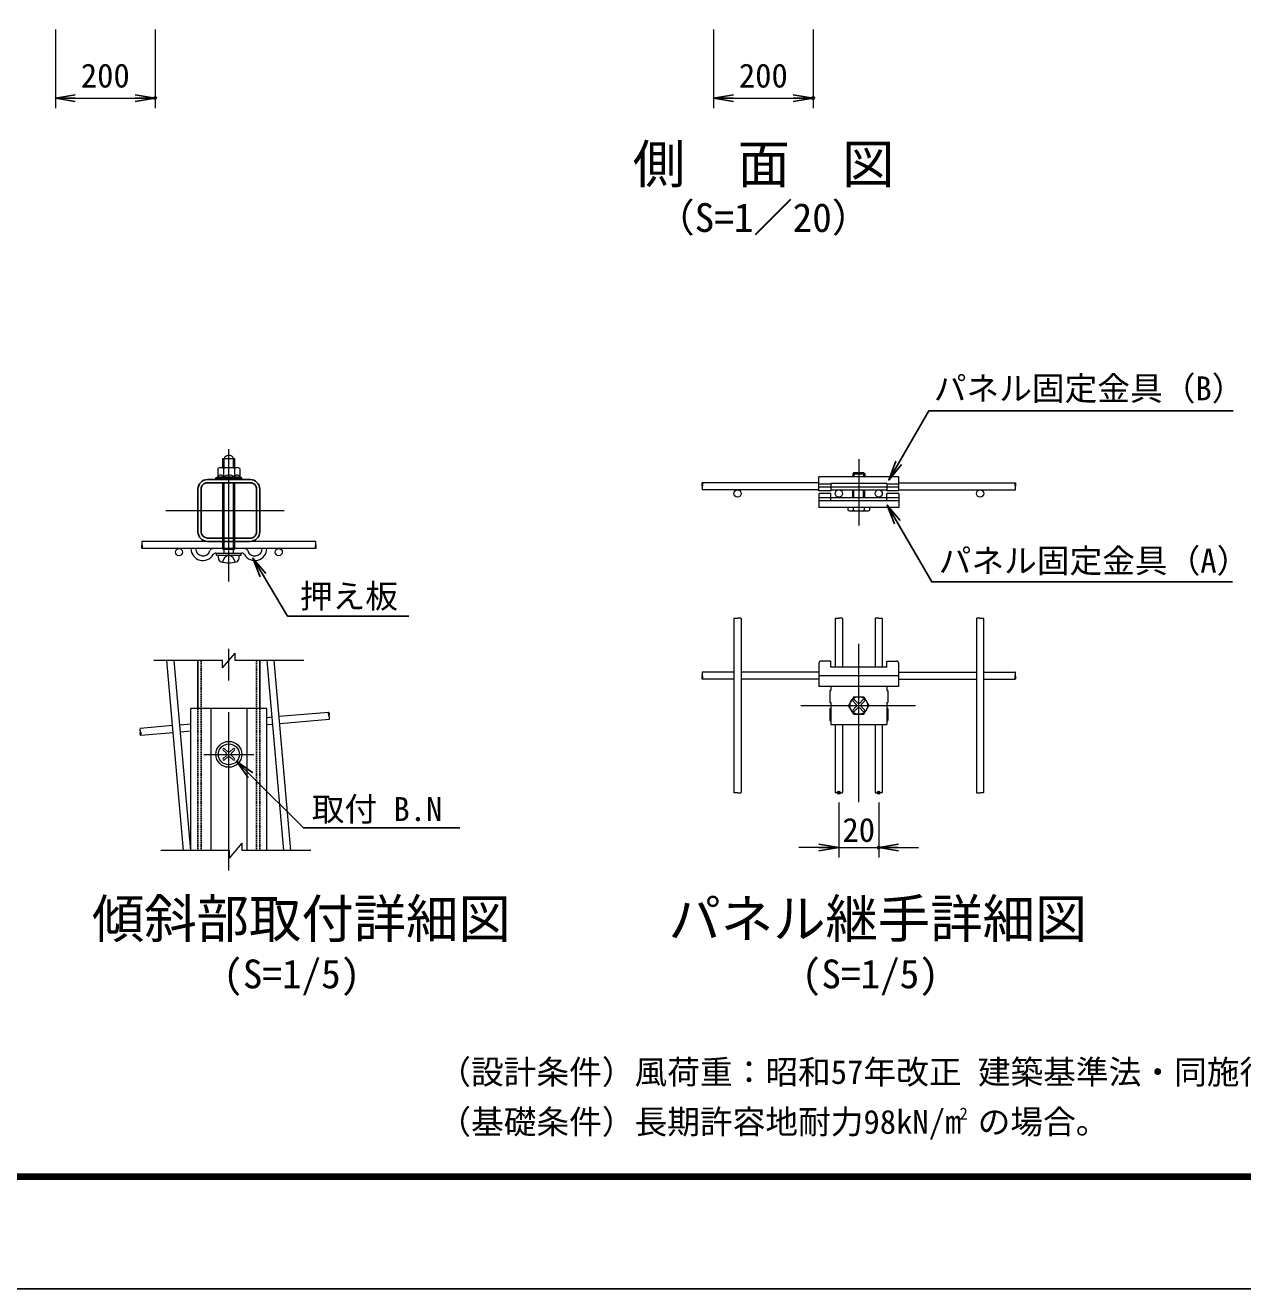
# Model space of a CAD drawing. Units: millimetres, scale not verified, with parts at other scales. Extents: x -4200 to 4200, y -2970 to 2970.
# Drawn here: x -1161 to 1281, y -2970 to -435 of the extents above; entities that cross this region are included whole.
import ezdxf
from ezdxf.enums import TextEntityAlignment as Align

# ---------------------------------------------------------------- set-up
doc = ezdxf.new("R2010")
doc.units = ezdxf.units.MM
doc.header["$LTSCALE"] = 10
doc.header["$PDMODE"] = 32
doc.header["$PDSIZE"] = 5
doc.linetypes.add('USER1', pattern=[50.8, 31.75, -6.35, 6.35, -6.35])
doc.linetypes.add('USER2', pattern=[0.375, 0.25, -0.125])
for name, color, linetype, lineweight in [('0-2_D-STR-DIM', 7, 'Continuous', 13), ('0-3_D-STR3', 3, 'Continuous', 13), ('0-4_D-BMK', 2, 'USER1', 13), ('0-5_D-STR1', 1, 'Continuous', 25), ('0-6_D-STR2', 7, 'Continuous', 13), ('0-A_D-STR-TXT', 7, 'Continuous', 13), ('0-B_D-TTL-TXT', 7, 'Continuous', 25), ('0-C_D-TTL', 7, 'Continuous', 25)]:
    doc.layers.add(name, color=color, linetype=linetype, lineweight=lineweight)
doc.layers.add('0-8_0', color=7, linetype='Continuous')
doc.layers.add('0-9_Defpoints', color=7, linetype='Continuous')
doc.styles.add('ＭＳ ゴシック', font='')
doc.styles.get('ＭＳ ゴシック').set_extended_font_data('MS Gothic')

# ---------------------------------------------------------------- blocks, each defined once
blk = doc.blocks.new('_Open')
at = {"layer": '0-8_0'}
blk.add_line((-10, 1.667), (0, 0), dxfattribs=at)
blk.add_lwpolyline([(-10, -1.667), (0, 0), (-10, 0)], dxfattribs=at)
blk = doc.blocks.new('MLeader5')
at = {"layer": '0-2_D-STR-DIM', "lineweight": 25}
blk.add_line((-689.6, -1541.57), (-704.36, -1503.8), dxfattribs=at)
for points in [[(-678.15, -1534.74), (-704.36, -1503.8), (-683.88, -1538.15)], [(-683.88, -1538.15), (-634.83, -1620.41), (-399.01, -1620.41), (-391.81, -1620.41)]]:
    blk.add_lwpolyline(points, dxfattribs=at)
blk = doc.blocks.new('MLeader6')
at = {"layer": '0-2_D-STR-DIM', "lineweight": 25}
blk.add_line((-713.56, -1944.21), (-737.13, -1911.21), dxfattribs=at)
for points in [[(-704.13, -1934.78), (-737.13, -1911.21), (-708.84, -1939.49)], [(-708.84, -1939.49), (-602.97, -2045.37), (-296.32, -2045.37), (-289.12, -2045.37)]]:
    blk.add_lwpolyline(points, dxfattribs=at)
blk = doc.blocks.new('MLeader7')
at = {"layer": '0-2_D-STR-DIM', "lineweight": 25}
blk.add_line((582.23, -1435.5), (568, -1397.53), dxfattribs=at)
for points in [[(593.78, -1428.83), (568, -1397.53), (588, -1432.17)], [(588, -1432.17), (657.12, -1551.88), (1253.08, -1551.88), (1260.28, -1551.88)]]:
    blk.add_lwpolyline(points, dxfattribs=at)
blk = doc.blocks.new('MLeader8')
at = {"layer": '0-2_D-STR-DIM', "lineweight": 25}
blk.add_line((596.81, -1316.18), (571.03, -1347.49), dxfattribs=at)
for points in [[(591.03, -1312.85), (651.38, -1208.33), (1254.6, -1208.33), (1261.8, -1208.33)], [(585.26, -1309.52), (571.03, -1347.49), (591.03, -1312.85)]]:
    blk.add_lwpolyline(points, dxfattribs=at)

msp = doc.modelspace()

# ---------------------------------------------------------------- linework, layer by layer
at = {"layer": '0-2_D-STR-DIM'}
for p, q in [((-1100.45, -443.62), (-1100.45, -600.94)), ((-900.45, -443.62), (-900.45, -600.94)), ((219.37, -443.62), (219.37, -600.94)), ((419.37, -443.62), (419.37, -600.94)), ((-1060.45, -580.94), (-940.45, -580.94)), ((259.37, -580.94), (379.37, -580.94)), ((-765.03, -1724.48), (-740.03, -1694.48)), ((-740.03, -1709.48), (-740.03, -1694.48)), ((-765.03, -1709.48), (-903.18, -1709.48)), ((-765.03, -1724.48), (-765.03, -1709.48)), ((-601.88, -1709.48), (-740.03, -1709.48)), ((470.82, -1994.52), (470.82, -2104.77)), ((550.81, -1994.52), (550.81, -2104.77)), ((-751.03, -2105.96), (-726.03, -2075.96)), ((-726.03, -2090.96), (-726.03, -2075.96)), ((-751.03, -2090.96), (-889.18, -2090.96)), ((-751.03, -2105.96), (-751.03, -2090.96)), ((-587.88, -2090.96), (-726.03, -2090.96)), ((430.82, -2084.77), (390.82, -2084.77)), ((470.82, -2084.77), (550.81, -2084.77)), ((590.81, -2084.77), (630.81, -2084.77))]:
    msp.add_line(p, q, dxfattribs=at)
at = {"layer": '0-3_D-STR3'}
for p, q in [((-764.53, -1322.39), (-764.53, -1303.99)), ((-764.53, -1303.99), (-740.53, -1303.99)), ((-762.13, -1322.39), (-762.13, -1303.99)), ((-742.93, -1322.39), (-742.93, -1303.99)), ((-740.53, -1322.39), (-740.53, -1303.99)), ((-778.53, -1343.19), (-726.53, -1343.19)), ((-774.63, -1324.39), (-774.63, -1340.93)), ((-774.63, -1340.93), (-730.43, -1340.93)), ((-769.16, -1322.39), (-735.17, -1322.39)), ((-763.58, -1324.39), (-763.58, -1340.93)), ((-741.48, -1324.39), (-741.48, -1340.93)), ((-730.43, -1324.39), (-730.43, -1340.93)), ((590.94, -1341.13), (430.94, -1341.13)), ((430.94, -1369.13), (430.94, -1341.13)), ((498.82, -1334.91), (498.82, -1341.31)), ((501.24, -1332.49), (501.24, -1341.31)), ((501.24, -1332.49), (520.64, -1332.49)), ((520.64, -1332.49), (520.64, -1341.31)), ((520.64, -1332.49), (523.07, -1334.91)), ((523.07, -1334.91), (523.07, -1341.31)), ((590.94, -1369.13), (590.94, -1341.13)), ((-778.53, -1346.39), (-726.53, -1346.39)), ((-764.53, -1485.99), (-764.53, -1352.79)), ((-762.13, -1493.99), (-762.13, -1352.79)), ((-742.93, -1493.99), (-742.93, -1352.79)), ((-740.53, -1485.99), (-740.53, -1352.79)), ((430.94, -1355.13), (454.94, -1355.13)), ((430.94, -1361.13), (590.94, -1361.13)), ((566.94, -1354.22), (454.94, -1354.22)), ((454.94, -1354.22), (454.94, -1369.13)), ((498.82, -1382.34), (498.82, -1367.13)), ((501.24, -1382.34), (501.24, -1367.13)), ((520.64, -1382.34), (520.64, -1367.13)), ((523.07, -1382.34), (523.07, -1367.13)), ((566.94, -1354.22), (566.94, -1369.13)), ((566.94, -1355.13), (590.94, -1355.13)), ((454.94, -1369.13), (430.94, -1369.13)), ((454.94, -1374.34), (430.94, -1374.34)), ((430.94, -1374.34), (430.94, -1402.34)), ((430.94, -1382.34), (566.94, -1382.34)), ((430.94, -1388.34), (454.94, -1388.34)), ((454.94, -1389.25), (454.94, -1374.34)), ((566.94, -1389.25), (454.94, -1389.25)), ((590.94, -1369.13), (566.94, -1369.13)), ((590.94, -1374.34), (566.94, -1374.34)), ((566.94, -1389.25), (566.94, -1374.34)), ((566.94, -1382.34), (590.94, -1382.34)), ((566.94, -1388.34), (590.94, -1388.34)), ((590.94, -1374.34), (590.94, -1402.34)), ((590.94, -1402.34), (430.94, -1402.34)), ((488.92, -1402.34), (488.92, -1407.96)), ((494.42, -1409.43), (527.46, -1409.43)), ((499.93, -1402.34), (499.93, -1407.96)), ((521.96, -1402.34), (521.96, -1407.96)), ((532.97, -1407.96), (532.97, -1402.34)), ((-778.67, -1493.99), (-726.39, -1493.99)), ((-777.53, -1497.99), (-777.53, -1493.99)), ((-764.53, -1485.99), (-740.53, -1485.99)), ((-727.53, -1497.99), (-727.53, -1493.99)), ((-777.53, -1497.99), (-727.53, -1497.99)), ((-773.53, -1504.09), (-773.53, -1497.99)), ((-765.13, -1511.34), (-759.94, -1501.65)), ((-759.94, -1501.65), (-752.53, -1497.71)), ((-752.53, -1497.71), (-744.91, -1501.65)), ((-744.91, -1501.65), (-739.93, -1511.34)), ((-732.07, -1504.24), (-732.07, -1497.99)), ((430.81, -1714.63), (430.81, -1761.76)), ((454.81, -1710.63), (434.81, -1710.63)), ((454.81, -1722.79), (454.81, -1710.63)), ((566.81, -1722.79), (454.81, -1722.79)), ((566.81, -1710.63), (586.81, -1710.63)), ((566.81, -1722.79), (566.81, -1710.63)), ((590.81, -1714.63), (590.81, -1761.76)), ((430.81, -1739.76), (590.81, -1739.76)), ((590.81, -1761.76), (430.81, -1761.76)), ((452.81, -1769.76), (454.81, -1769.76)), ((452.81, -1769.76), (452.81, -1793.76)), ((454.81, -1761.76), (454.81, -1769.76)), ((566.81, -1761.76), (566.81, -1769.76)), ((566.81, -1769.76), (568.81, -1769.76)), ((568.81, -1769.76), (568.81, -1793.76)), ((452.81, -1793.76), (454.81, -1793.76)), ((454.81, -1793.76), (454.81, -1837.76)), ((500.62, -1782.11), (490.43, -1799.76)), ((500.62, -1817.42), (490.43, -1799.76)), ((499.5, -1791.28), (505.16, -1796.94)), ((500.62, -1782.11), (521.01, -1782.11)), ((502.33, -1788.45), (507.99, -1794.11)), ((519.3, -1788.45), (513.64, -1794.11)), ((522.13, -1791.28), (516.47, -1796.94)), ((521.01, -1782.11), (531.2, -1799.76)), ((566.81, -1793.76), (568.81, -1793.76)), ((566.81, -1793.76), (566.81, -1837.76)), ((-676.53, -1805.76), (-828.53, -1805.76)), ((-828.53, -2090.96), (-828.53, -1805.76)), ((-788.53, -1805.76), (-788.53, -2090.96)), ((-716.53, -1805.76), (-716.53, -2090.96)), ((-676.53, -2090.96), (-676.53, -1805.76)), ((452.81, -1805.76), (454.81, -1805.76)), ((452.81, -1805.76), (452.81, -1829.76)), ((499.5, -1808.25), (505.16, -1802.59)), ((502.33, -1811.08), (507.99, -1805.42)), ((519.3, -1811.08), (513.64, -1805.42)), ((522.13, -1808.25), (516.47, -1802.59)), ((566.81, -1805.76), (568.81, -1805.76)), ((568.81, -1805.76), (568.81, -1829.76)), ((452.81, -1829.76), (454.81, -1829.76)), ((454.81, -1837.76), (566.81, -1837.76)), ((566.81, -1829.76), (568.81, -1829.76)), ((-752.53, -1926.29), (-752.53, -1866.27)), ((-763.84, -1889.28), (-758.19, -1894.94)), ((-763.84, -1906.25), (-758.19, -1900.59)), ((-761.02, -1886.45), (-755.36, -1892.11)), ((-744.05, -1886.45), (-749.7, -1892.11)), ((-741.22, -1889.28), (-746.87, -1894.94)), ((-741.22, -1906.25), (-746.87, -1900.59)), ((-761.02, -1909.08), (-755.36, -1903.42)), ((-744.04, -1909.08), (-749.7, -1903.42))]:
    msp.add_line(p, q, dxfattribs=at)
for points in [[(-778.53, -1346.39), (-778.53, -1343.19), (-774.63, -1340.93)], [(-726.53, -1346.39), (-726.53, -1343.19), (-730.43, -1340.93)], [(501.24, -1332.49), (498.82, -1334.91), (523.07, -1334.91)], [(500.62, -1817.42), (521.01, -1817.42), (531.2, -1799.76)]]:
    msp.add_lwpolyline(points, dxfattribs=at)
for centre, radius in [((510.81, -1799.76), 17.66), ((-752.53, -1897.76), 26), ((-752.6, -1897.76), 21)]:
    msp.add_circle(centre, radius, dxfattribs=at)
for centre, radius, start, end in [((-752.53, -1308.67), 10.68, 25.98923, 154.01077), ((-769.11, -1331.02), 8.63, 50.19668, 129.80332), ((-769.11, -1343.81), 6.23, 27.51974, 152.48026), ((-752.53, -1353.91), 31.53, 69.48158, 110.51842), ((-752.45, -1357.76), 20.18, 56.51716, 123.48284), ((-741.4, -1341.03), 0.125, 130.87793, 49.12207), ((-735.96, -1330.86), 8.51, 49.53759, 130.46241), ((-735.89, -1343.7), 6.12, 26.8485, 154.13989), ((494.42, -1398.42), 11.01, 240, 300), ((510.94, -1367.59), 41.84, 254.73852, 285.26148), ((527.46, -1398.42), 11.01, 240, 300), ((-804.53, -1484.79), 24, 180, 329.55795), ((-804.53, -1484.79), 14.8, 180, 343.23413), ((-784.61, -1490.79), 6, 90, 163.23413), ((-778.67, -1499.99), 6, 90, 149.55795), ((-726.39, -1499.99), 6, 30.44205, 90), ((-700.53, -1484.79), 24, 210.44205, 0), ((-720.45, -1490.79), 6, 16.76587, 90), ((-700.53, -1484.79), 14.8, 196.76587, 0), ((-765.93, -1504.09), 7.6, 180, 253.92714), ((-752.53, -1457.59), 56, 253.92714, 285.41383), ((-739.67, -1504.24), 7.6, 285.41383, 0), ((434.81, -1714.63), 4, 90, 180), ((586.81, -1714.63), 4, 0, 90), ((500.92, -1789.86), 2, 45, 225), ((502.33, -1799.76), 4, 314.99999, 45), ((510.81, -1791.28), 4, 225.00001, 314.99999), ((519.3, -1799.76), 4, 135, 225.00001), ((520.71, -1789.86), 2, 315.00048, 135.00047), ((500.92, -1809.66), 2, 135.00001, 314.99999), ((510.81, -1808.25), 4, 45, 135), ((520.71, -1809.66), 2, 225.00002, 45), ((-762.43, -1887.87), 2, 45, 225), ((-761.02, -1897.76), 4, 314.99999, 45), ((-752.53, -1889.28), 4, 225.00001, 314.99999), ((-744.04, -1897.76), 4, 135, 225.00001), ((-742.63, -1887.87), 2, 315.00048, 135.00047), ((-762.43, -1907.66), 2, 135.00001, 314.99999), ((-752.53, -1906.25), 4, 45, 135), ((-742.63, -1907.66), 2, 225.00002, 45)]:
    msp.add_arc(centre, radius, start, end, dxfattribs=at)
at = {"layer": '0-4_D-BMK'}
for p, q in [((-752.53, -1551.24), (-752.53, -1285.65)), ((510.94, -1305.29), (510.94, -1438.35)), ((-878.77, -1408.56), (-641.93, -1408.56)), ((510.82, -1993.78), (510.81, -1634.2)), ((-752.53, -2130.55), (-752.53, -1664.97)), ((394.48, -1799.76), (624.88, -1799.76)), ((-802.49, -1897.76), (-702.7, -1897.76))]:
    msp.add_line(p, q, dxfattribs=at)
at = {"layer": '0-5_D-STR1'}
for p, q in [((-814.53, -1365.58), (-814.53, -1451.19)), ((-808.13, -1451.26), (-808.13, -1365.51)), ((-709.56, -1346.39), (-795.5, -1346.39)), ((-709.66, -1352.79), (-795.4, -1352.79)), ((-696.93, -1451.26), (-696.93, -1365.51)), ((-690.53, -1451.19), (-690.53, -1365.58)), ((-795.4, -1463.99), (-709.66, -1463.99)), ((-795.44, -1470.39), (-709.62, -1470.39)), ((-814.53, -1805.76), (-814.53, -1709.48)), ((-690.53, -1805.76), (-690.53, -1709.48))]:
    msp.add_line(p, q, dxfattribs=at)
at = {"layer": '0-5_D-STR1', "linetype": 'USER2'}
for p, q in [((-808.13, -2090.96), (-808.13, -1709.48)), ((-696.93, -2090.96), (-696.93, -1709.48)), ((-814.53, -2090.96), (-814.53, -1805.76)), ((-690.53, -2090.96), (-690.53, -1805.76))]:
    msp.add_line(p, q, dxfattribs=at)
at = {"layer": '0-5_D-STR1'}
for centre, radius, start, end in [((-795.33, -1365.58), 19.2, 90, 180.00001), ((-795.33, -1365.58), 12.8, 90, 180.00001), ((-709.73, -1365.58), 19.2, 0.00001, 90.00002), ((-709.73, -1365.58), 12.8, 0.00001, 90.00002), ((-795.33, -1451.19), 19.2, 180.00001, 270), ((-795.33, -1451.19), 12.8, 180.00001, 270), ((-709.73, -1451.19), 19.2, 270, 0.00001), ((-709.73, -1451.19), 12.8, 270, 0.00001)]:
    msp.add_arc(centre, radius, start, end, dxfattribs=at)
at = {"layer": '0-6_D-STR2'}
for p, q in [((430.94, -1352.73), (196.97, -1352.73)), ((430.94, -1367.13), (196.97, -1367.13)), ((454.94, -1367.13), (566.94, -1367.13)), ((590.94, -1352.73), (824.92, -1352.73)), ((590.94, -1367.13), (824.92, -1367.13)), ((-578.43, -1484.79), (-926.65, -1484.79)), ((-578.42, -1470.39), (-926.64, -1470.39)), ((260.53, -1625.01), (260.53, -1974.52)), ((274.93, -1625.01), (274.93, -1974.52)), ((463.61, -1625.01), (463.61, -1722.79)), ((478.01, -1625.01), (478.01, -1722.79)), ((543.61, -1625.01), (543.61, -1722.79)), ((558.01, -1625.01), (558.01, -1722.79)), ((746.69, -1625.01), (746.69, -1974.52)), ((761.09, -1625.01), (761.09, -1974.52)), ((-843.24, -2090.96), (-876.61, -1709.48)), ((-828.78, -2090.96), (-862.16, -1709.48)), ((-642.47, -2090.96), (-675.85, -1709.48)), ((-628.02, -2090.96), (-661.39, -1709.48)), ((260.53, -1732.56), (196.97, -1732.56)), ((260.53, -1746.96), (196.97, -1746.96)), ((430.81, -1732.56), (274.93, -1732.56)), ((430.81, -1746.96), (274.93, -1746.96)), ((590.81, -1732.56), (746.69, -1732.56)), ((590.81, -1746.96), (746.69, -1746.96)), ((761.09, -1732.56), (824.66, -1732.56)), ((761.09, -1746.96), (824.66, -1746.96)), ((-676.46, -1823.65), (-665.94, -1822.73)), ((-651.6, -1821.48), (-552.44, -1812.8)), ((-865.18, -1840.16), (-930.49, -1845.88)), ((-828.46, -1836.95), (-850.83, -1838.91)), ((-676.6, -1838.12), (-664.69, -1837.08)), ((-650.34, -1835.82), (-551.18, -1827.15)), ((463.61, -1837.76), (463.61, -1974.52)), ((478.01, -1837.76), (478.01, -1974.52)), ((543.61, -1837.76), (543.61, -1974.52)), ((558.01, -1837.76), (558.01, -1974.52)), ((-863.92, -1854.51), (-929.24, -1860.22)), ((-828.6, -1851.42), (-849.58, -1853.25))]:
    msp.add_line(p, q, dxfattribs=at)
for centre in [(267.74, -1374.34), (470.82, -1374.34), (550.82, -1374.33), (754.15, -1374.34), (-852.53, -1491.99), (-652.53, -1491.99)]:
    msp.add_circle(centre, 7.2, dxfattribs=at)
for centre, major_axis, ratio, start_param, end_param in [((196.97, -1363.57), (0, 3.6), 0.114898, 0.0000003, 3.1416916), ((824.92, -1363.57), (0, 3.6), 0.114898, 3.1414937, 6.283185), ((-926.64, -1473.99), (0, -3.6), 0.114898, 3.1414937, 6.283185), ((-578.42, -1473.99), (0, -3.6), 0.114898, 0.0000003, 3.1416916), ((271.34, -1625.01), (-3.6, 0), 0.114898, 3.1414937, 6.283185), ((474.42, -1625.01), (-3.6, 0), 0.114898, 3.1414937, 6.283185), ((547.21, -1625.01), (3.6, 0), 0.114898, 0.0000003, 3.1416916), ((750.29, -1625.01), (3.6, 0), 0.114898, 0.0000003, 3.1416916), ((196.97, -1736.16), (0, -3.6), 0.114898, 3.1414937, 6.283185), ((824.66, -1736.16), (0, -3.6), 0.114898, 0.0000003, 3.1416916), ((-551.49, -1823.56), (-0.31, 3.59), 0.166491, 3.1278473, 6.2969948), ((-930.18, -1849.46), (0.31, -3.59), 0.166491, 3.1278473, 6.2969948), ((271.34, -1974.52), (-3.6, 0), 0.114898, 0.0000003, 3.1416916), ((474.42, -1974.52), (-3.6, 0), 0.114898, 0.0000003, 3.1416916), ((547.21, -1974.52), (3.6, 0), 0.114898, 3.1414937, 6.283185), ((750.29, -1974.52), (3.6, 0), 0.114898, 3.1414937, 6.283185)]:
    msp.add_ellipse(centre, major_axis=major_axis, ratio=ratio, start_param=start_param, end_param=end_param, dxfattribs=at)
for centre, major_axis, ratio in [((196.97, -1356.36), (0, -3.6), 0.114898), ((824.92, -1356.36), (0, 3.6), 0.114898), ((-926.64, -1481.19), (0, -3.6), 0.114898), ((-578.42, -1481.19), (0, 3.6), 0.114898), ((264.13, -1625.01), (-3.6, 0), 0.114898), ((467.21, -1625.01), (-3.6, 0), 0.114898), ((554.41, -1625.01), (3.6, 0), 0.114898), ((757.49, -1625.01), (3.6, 0), 0.114898), ((196.97, -1743.37), (0, -3.6), 0.114898), ((824.66, -1743.37), (0, 3.6), 0.114898), ((-552.11, -1816.39), (-0.31, 3.59), 0.166491), ((-929.55, -1856.64), (0.31, -3.59), 0.166491), ((264.13, -1974.52), (-3.6, 0), 0.114898), ((467.21, -1974.52), (-3.6, 0), 0.114898), ((554.41, -1974.52), (3.6, 0), 0.114898), ((757.49, -1974.52), (3.6, 0), 0.114898)]:
    msp.add_ellipse(centre, major_axis=major_axis, ratio=ratio, dxfattribs=at)
at = {"layer": '0-9_Defpoints'}
for p in [(-900.45, -580.94), (419.37, -580.94), (470.82, -1974.52), (550.81, -1974.52), (550.81, -2084.77)]:
    msp.add_point(p, dxfattribs=at)
at = {"layer": '0-C_D-TTL', "color": 2}
msp.add_lwpolyline([(-4200, 2970), (4200, 2970), (4200, -2970), (-4200, -2970)], close=True, dxfattribs=at)
at = {"layer": '0-C_D-TTL'}
for points in [[(-3930, 2750), (3930, 2750), (3930, -2750), (-3930, -2750)], [(-3927.5, 2747.5), (3927.5, 2747.5), (3927.5, -2747.5), (-3927.5, -2747.5)], [(-3925, 2745), (3925, 2745), (3925, -2745), (-3925, -2745)], [(-3922.5, 2742.5), (3922.5, 2742.5), (3922.5, -2742.5), (-3922.5, -2742.5)], [(-3920, 2740), (3920, 2740), (3920, -2740), (-3920, -2740)]]:
    msp.add_lwpolyline(points, close=True, dxfattribs=at)

# ---------------------------------------------------------------- block references
at = {"layer": '0-2_D-STR-DIM', "xscale": 4, "yscale": 4, "rotation": 180}
for p in [(-1100.45, -580.94), (219.37, -580.94), (550.81, -2084.77)]:
    msp.add_blockref('_Open', p, dxfattribs=at)
at = {"layer": '0-2_D-STR-DIM', "xscale": 4, "yscale": 4}
for p in [(-900.45, -580.94), (419.37, -580.94), (470.82, -2084.77)]:
    msp.add_blockref('_Open', p, dxfattribs=at)
at = {"layer": '0-2_D-STR-DIM'}
for name in ['MLeader8', 'MLeader7', 'MLeader5', 'MLeader6']:
    msp.add_blockref(name, (0, 0), dxfattribs=at)

# ---------------------------------------------------------------- texts
at = {"layer": '0-2_D-STR-DIM', "style": 'ＭＳ ゴシック'}
for s, p in [('200', (-1049.45, -574.19)), ('200', (270.37, -574.19)), ('20', (478.06, -2087.82))]:
    msp.add_text(s, height=48.09, dxfattribs=at).set_placement(p, align=Align.BOTTOM_LEFT)
at = {"layer": '0-A_D-STR-TXT', "style": 'ＭＳ ゴシック'}
for s, p in [('パネル固定金具（B）', (661.3, -1201.91)), ('パネル固定金具（A）', (671.13, -1547.72)), ('押え板', (-610.11, -1618.8)), ('取付 B.N', (-586.37, -2046.03))]:
    msp.add_text(s, height=48.09, dxfattribs=at).set_placement(p, align=Align.BOTTOM_LEFT)
at = {"layer": '0-B_D-TTL-TXT', "style": 'ＭＳ ゴシック'}
for s, height, p in [('側\u3000面\u3000図', 76.98, (57.61, -774.9)), ('（S=1／20）', 57.7, (103.09, -866.87)), ('傾斜部取付詳細図', 76.98, (-1027.2, -2289.03)), ('パネル継手詳細図', 76.98, (129.11, -2289.03)), ('(S=1/5)', 57.7, (-763.74, -2384.47)), ('(S=1/5)', 57.7, (396.67, -2384.47)), ('（設計条件）風荷重：昭和57年改正 建築基準法・同施行令に基づく風圧力に準拠。', 48.09, (-332.45, -2573.6)), ('（基礎条件）長期許容地耐力98kN/m の場合。', 48.09, (-332.45, -2673.6)), ('2', 24.05, (713.02, -2637.79))]:
    msp.add_text(s, height=height, dxfattribs=at).set_placement(p, align=Align.BOTTOM_LEFT)

doc.saveas('drawing.dxf')
